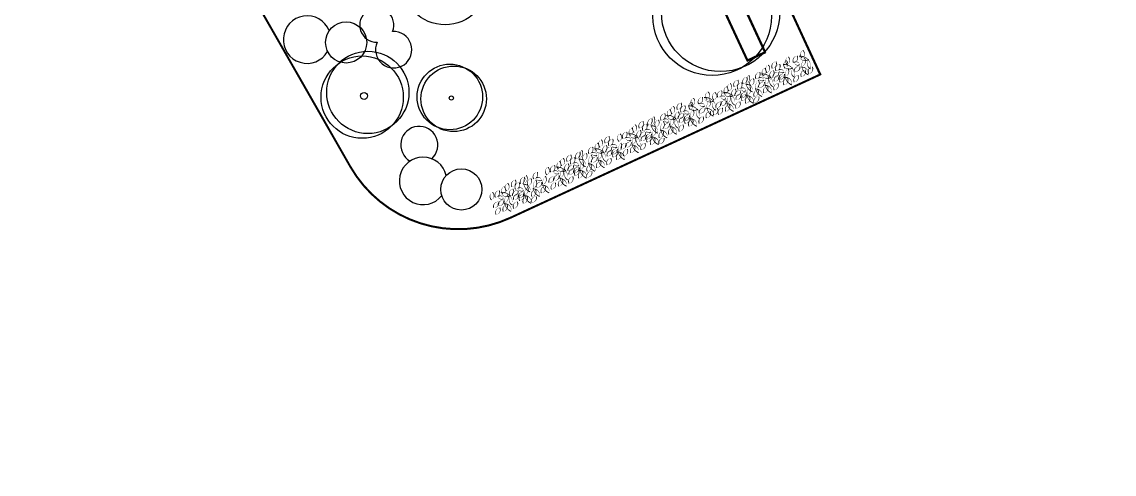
# Model space of a CAD drawing. Header units: metres. Extents: x -183 to 1639, y -350 to 198.
# Drawn here: x 1312.2 to 1366.7, y -47.4 to -24.8 of the extents above; entities that cross this region are included whole.
import ezdxf

# ---------------------------------------------------------------- set-up
doc = ezdxf.new("R2010")
doc.units = ezdxf.units.M
doc.header["$MEASUREMENT"] = 0
for name, color, linetype in [('PODL0$0$HSV_POD', 7, 'Continuous'), ('SRAFY-TERÉN', 252, 'Continuous'), ('zariz.predmety', 203, 'Continuous')]:
    doc.layers.add(name, color=color, linetype=linetype)
picture_1 = doc.add_image_def('image4.jpg', size_in_pixel=(1920, 1200))

msp = doc.modelspace()

# ---------------------------------------------------------------- linework, layer by layer
at = {"linetype": 'Continuous', "lineweight": 0, "const_width": 0.1, "flags": 128}
msp.add_lwpolyline([(1336.027, 7.085), (1352.018, -27.463), (1336.582, -34.594, -0.388879), (1328.594, -32.044), (1315.775, -9.656), (1324.595, 1.918)], format="xyb", close=True, dxfattribs=at)
at = {"layer": 'PODL0$0$HSV_POD'}
for p in [(1336.027, 7.085), (1336.582, -34.594)]:
    msp.add_line(p, (1351.993, -27.475), dxfattribs=at)
at = {"layer": 'PODL0$0$HSV_POD', "const_width": 0.01}
msp.add_lwpolyline([(1319.995, -17.026), (1328.594, -32.044)], dxfattribs=at)
msp.add_lwpolyline([(1328.594, -32.044, 0.388879), (1336.582, -34.594, 0.388879)], format="xyb", dxfattribs=at)
at = {"layer": 'SRAFY-TERÉN'}
for points in [[(1349.307, -26.367), (1346.792, -20.935), (1345.849, -21.372), (1348.363, -26.804)], [(1349.24, -26.343), (1346.768, -21.002), (1345.915, -21.397), (1348.387, -26.738)]]:
    msp.add_lwpolyline(points, close=True, dxfattribs=at)
at = {"layer": 'zariz.predmety', "color": 253, "linetype": 'Continuous', "ltscale": 0.001}
for points in [[(1350.367, -26.973, 0, 0, 0.520567), (1350.367, -26.973, 0, 0.05, 0.520567), (1350.418, -26.587, 0, 0.05, 0.520567), (1350.367, -26.973, 0.05, 0.05, 0)], [(1350.861, -26.536, 0, 0, 0.520567), (1350.861, -26.536, 0, 0.05, 0.520567), (1350.68, -26.88, 0, 0.05, 0.520567), (1350.861, -26.536, 0.05, 0.05, 0)], [(1350.955, -26.561, 0, 0, 0.520567), (1350.955, -26.561, 0, 0.05, 0.520567), (1351.442, -26.715, 0, 0.05, 0.520567), (1351.449, -26.746, 0, 0.05, 0.520567), (1351.532, -27.188, 0, 0.05, 0.520567), (1350.955, -26.561, 0.05, 0.05, 0)], [(1351.099, -26.652, 0, 0, 0.520567), (1351.099, -26.652, 0, 0.05, 0.520567), (1351.15, -26.266, 0, 0.05, 0.520567), (1351.099, -26.652, 0.05, 0.05, 0)], [(1351.42, -27.479, 0, 0, 0.520567), (1351.42, -27.479, 0, 0.05, 0.520567), (1351.071, -27.107, 0, 0.05, 0.520567), (1351.08, -27.076, 0, 0.05, 0.520567), (1351.225, -26.65, 0, 0.05, 0.520567), (1351.42, -27.479, 0.05, 0.05, 0)], [(1349.189, -27.535, 0, 0, 0.520567), (1349.189, -27.535, 0, 0.05, 0.520567), (1349.24, -27.149, 0, 0.05, 0.520567), (1349.189, -27.535, 0.05, 0.05, 0)], [(1349.368, -27.373, 0, 0, 0.520567), (1349.368, -27.373, 0, 0.05, 0.520567), (1349.419, -26.988, 0, 0.05, 0.520567), (1349.368, -27.373, 0.05, 0.05, 0)], [(1349.805, -26.82, 0, 0, 0.520567), (1349.805, -26.82, 0, 0.05, 0.520567), (1349.624, -27.165, 0, 0.05, 0.520567), (1349.805, -26.82, 0.05, 0.05, 0)], [(1349.991, -26.948, 0, 0, 0.520567), (1349.991, -26.948, 0, 0.05, 0.520567), (1349.81, -27.292, 0, 0.05, 0.520567), (1349.991, -26.948, 0.05, 0.05, 0)], [(1349.939, -27.243, 0, 0, 0.520567), (1349.939, -27.243, 0, 0.05, 0.520567), (1350.216, -27.355, 0, 0.05, 0.520567), (1349.939, -27.243, 0.05, 0.05, 0)], [(1350.159, -26.977, 0, 0, 0.520567), (1350.159, -26.977, 0, 0.05, 0.520567), (1350.646, -27.131, 0, 0.05, 0.520567), (1350.653, -27.162, 0, 0.05, 0.520567), (1350.735, -27.604, 0, 0.05, 0.520567), (1350.159, -26.977, 0.05, 0.05, 0)], [(1350.269, -27.158, 0, 0, 0.520567), (1350.269, -27.158, 0, 0.05, 0.520567), (1350.32, -26.772, 0, 0.05, 0.520567), (1350.269, -27.158, 0.05, 0.05, 0)], [(1350.591, -27.985, 0, 0, 0.520567), (1350.591, -27.985, 0, 0.05, 0.520567), (1350.242, -27.612, 0, 0.05, 0.520567), (1350.251, -27.582, 0, 0.05, 0.520567), (1350.395, -27.156, 0, 0.05, 0.520567), (1350.591, -27.985, 0.05, 0.05, 0)], [(1350.713, -27.331, 0, 0, 0.520567), (1350.713, -27.331, 0, 0.05, 0.520567), (1351, -27.068, 0, 0.05, 0.520567), (1350.713, -27.331, 0.05, 0.05, 0)], [(1350.712, -26.865, 0, 0, 0.520567), (1350.712, -26.865, 0, 0.05, 0.520567), (1350.99, -26.976, 0, 0.05, 0.520567), (1350.712, -26.865, 0.05, 0.05, 0)], [(1351.072, -27.579, 0, 0, 0.520567), (1351.072, -27.579, 0, 0.05, 0.520567), (1351.253, -27.235, 0, 0.05, 0.520567), (1351.072, -27.579, 0.05, 0.05, 0)], [(1351.437, -27.426, 0, 0, 0.520567), (1351.437, -27.426, 0, 0.05, 0.520567), (1351.617, -27.082, 0, 0.05, 0.520567), (1351.437, -27.426, 0.05, 0.05, 0)], [(1347.906, -27.736, 0, 0, 0.520567), (1347.906, -27.736, 0, 0.05, 0.520567), (1347.726, -28.081, 0, 0.05, 0.520567), (1347.906, -27.736, 0.05, 0.05, 0)], [(1348.172, -27.937, 0, 0, 0.520567), (1348.172, -27.937, 0, 0.05, 0.520567), (1348.352, -27.592, 0, 0.05, 0.520567), (1348.172, -27.937, 0.05, 0.05, 0)], [(1348.642, -28.333, 0, 0, 0.520567), (1348.642, -28.333, 0, 0.05, 0.520567), (1348.293, -27.96, 0, 0.05, 0.520567), (1348.302, -27.929, 0, 0.05, 0.520567), (1348.447, -27.503, 0, 0.05, 0.520567), (1348.642, -28.333, 0.05, 0.05, 0)], [(1348.676, -27.663, 0, 0, 0.520567), (1348.676, -27.663, 0, 0.05, 0.520567), (1348.539, -28.027, 0, 0.05, 0.520567), (1348.676, -27.663, 0.05, 0.05, 0)], [(1349.116, -28.564, 0, 0, 0.520567), (1349.116, -28.564, 0, 0.05, 0.520567), (1348.767, -28.191, 0, 0.05, 0.520567), (1348.776, -28.161, 0, 0.05, 0.520567), (1348.92, -27.735, 0, 0.05, 0.520567), (1349.116, -28.564, 0.05, 0.05, 0)], [(1348.992, -27.348, 0, 0, 0.520567), (1348.992, -27.348, 0, 0.05, 0.520567), (1348.811, -27.693, 0, 0.05, 0.520567), (1348.992, -27.348, 0.05, 0.05, 0)], [(1348.94, -27.643, 0, 0, 0.520567), (1348.94, -27.643, 0, 0.05, 0.520567), (1349.217, -27.755, 0, 0.05, 0.520567), (1348.94, -27.643, 0.05, 0.05, 0)], [(1349.078, -27.443, 0, 0, 0.520567), (1349.078, -27.443, 0, 0.05, 0.520567), (1349.565, -27.597, 0, 0.05, 0.520567), (1349.571, -27.628, 0, 0.05, 0.520567), (1349.654, -28.071, 0, 0.05, 0.520567), (1349.078, -27.443, 0.05, 0.05, 0)], [(1349.592, -28.385, 0, 0, 0.520567), (1349.592, -28.385, 0, 0.05, 0.520567), (1349.243, -28.013, 0, 0.05, 0.520567), (1349.252, -27.982, 0, 0.05, 0.520567), (1349.396, -27.556, 0, 0.05, 0.520567), (1349.592, -28.385, 0.05, 0.05, 0)], [(1349.675, -27.263, 0, 0, 0.520567), (1349.675, -27.263, 0, 0.05, 0.520567), (1349.538, -27.627, 0, 0.05, 0.520567), (1349.675, -27.263, 0.05, 0.05, 0)], [(1349.658, -27.615, 0, 0, 0.520567), (1349.658, -27.615, 0, 0.05, 0.520567), (1349.944, -27.352, 0, 0.05, 0.520567), (1349.658, -27.615, 0.05, 0.05, 0)], [(1349.97, -27.51, 0, 0, 0.520567), (1349.97, -27.51, 0, 0.05, 0.520567), (1349.718, -27.807, 0, 0.05, 0.520567), (1349.97, -27.51, 0.05, 0.05, 0)], [(1349.939, -27.71, 0, 0, 0.520567), (1349.939, -27.71, 0, 0.05, 0.520567), (1350.226, -27.446, 0, 0.05, 0.520567), (1349.939, -27.71, 0.05, 0.05, 0)], [(1350.017, -27.863, 0, 0, 0.520567), (1350.017, -27.863, 0, 0.05, 0.520567), (1350.197, -27.519, 0, 0.05, 0.520567), (1350.017, -27.863, 0.05, 0.05, 0)], [(1350.202, -27.991, 0, 0, 0.520567), (1350.202, -27.991, 0, 0.05, 0.520567), (1350.383, -27.647, 0, 0.05, 0.520567), (1350.202, -27.991, 0.05, 0.05, 0)], [(1350.718, -27.847, 0, 0, 0.520567), (1350.718, -27.847, 0, 0.05, 0.520567), (1350.899, -27.503, 0, 0.05, 0.520567), (1350.718, -27.847, 0.05, 0.05, 0)], [(1346.37, -28.71, 0, 0, 0.520567), (1346.37, -28.71, 0, 0.05, 0.520567), (1346.421, -28.324, 0, 0.05, 0.520567), (1346.37, -28.71, 0.05, 0.05, 0)], [(1347.093, -28.265, 0, 0, 0.520567), (1347.093, -28.265, 0, 0.05, 0.520567), (1346.912, -28.609, 0, 0.05, 0.520567), (1347.093, -28.265, 0.05, 0.05, 0)], [(1347.29, -28.451, 0, 0, 0.520567), (1347.29, -28.451, 0, 0.05, 0.520567), (1347.341, -28.065, 0, 0.05, 0.520567), (1347.29, -28.451, 0.05, 0.05, 0)], [(1347.469, -28.29, 0, 0, 0.520567), (1347.469, -28.29, 0, 0.05, 0.520567), (1347.52, -27.904, 0, 0.05, 0.520567), (1347.469, -28.29, 0.05, 0.05, 0)], [(1347.776, -28.179, 0, 0, 0.520567), (1347.776, -28.179, 0, 0.05, 0.520567), (1347.639, -28.543, 0, 0.05, 0.520567), (1347.776, -28.179, 0.05, 0.05, 0)], [(1347.759, -28.532, 0, 0, 0.520567), (1347.759, -28.532, 0, 0.05, 0.520567), (1348.045, -28.269, 0, 0.05, 0.520567), (1347.759, -28.532, 0.05, 0.05, 0)], [(1348.092, -27.864, 0, 0, 0.520567), (1348.092, -27.864, 0, 0.05, 0.520567), (1347.911, -28.209, 0, 0.05, 0.520567), (1348.092, -27.864, 0.05, 0.05, 0)], [(1348.04, -28.159, 0, 0, 0.520567), (1348.04, -28.159, 0, 0.05, 0.520567), (1348.317, -28.271, 0, 0.05, 0.520567), (1348.04, -28.159, 0.05, 0.05, 0)], [(1348.692, -28.901, 0, 0, 0.520567), (1348.692, -28.901, 0, 0.05, 0.520567), (1348.343, -28.529, 0, 0.05, 0.520567), (1348.352, -28.498, 0, 0.05, 0.520567), (1348.497, -28.072, 0, 0.05, 0.520567), (1348.692, -28.901, 0.05, 0.05, 0)], [(1348.727, -28.57, 0, 0, 0.520567), (1348.727, -28.57, 0, 0.05, 0.520567), (1348.908, -28.226, 0, 0.05, 0.520567), (1348.727, -28.57, 0.05, 0.05, 0)], [(1348.941, -28.11, 0, 0, 0.520567), (1348.941, -28.11, 0, 0.05, 0.520567), (1349.227, -27.847, 0, 0.05, 0.520567), (1348.941, -28.11, 0.05, 0.05, 0)], [(1349.204, -28.392, 0, 0, 0.520567), (1349.204, -28.392, 0, 0.05, 0.520567), (1349.384, -28.047, 0, 0.05, 0.520567), (1349.204, -28.392, 0.05, 0.05, 0)], [(1349.719, -28.247, 0, 0, 0.520567), (1349.719, -28.247, 0, 0.05, 0.520567), (1349.9, -27.903, 0, 0.05, 0.520567), (1349.719, -28.247, 0.05, 0.05, 0)], [(1345.54, -29.216, 0, 0, 0.520567), (1345.54, -29.216, 0, 0.05, 0.520567), (1345.592, -28.83, 0, 0.05, 0.520567), (1345.54, -29.216, 0.05, 0.05, 0)], [(1345.638, -29.031, 0, 0, 0.520567), (1345.638, -29.031, 0, 0.05, 0.520567), (1345.689, -28.645, 0, 0.05, 0.520567), (1345.638, -29.031, 0.05, 0.05, 0)], [(1346.132, -28.593, 0, 0, 0.520567), (1346.132, -28.593, 0, 0.05, 0.520567), (1345.951, -28.938, 0, 0.05, 0.520567), (1346.132, -28.593, 0.05, 0.05, 0)], [(1346.226, -28.618, 0, 0, 0.520567), (1346.226, -28.618, 0, 0.05, 0.520567), (1346.713, -28.772, 0, 0.05, 0.520567), (1346.72, -28.803, 0, 0.05, 0.520567), (1346.803, -29.246, 0, 0.05, 0.520567), (1346.226, -28.618, 0.05, 0.05, 0)], [(1346.691, -29.537, 0, 0, 0.520567), (1346.691, -29.537, 0, 0.05, 0.520567), (1346.342, -29.164, 0, 0.05, 0.520567), (1346.351, -29.134, 0, 0.05, 0.520567), (1346.496, -28.708, 0, 0.05, 0.520567), (1346.691, -29.537, 0.05, 0.05, 0)], [(1346.715, -28.74, 0, 0, 0.520567), (1346.715, -28.74, 0, 0.05, 0.520567), (1346.766, -28.354, 0, 0.05, 0.520567), (1346.715, -28.74, 0.05, 0.05, 0)], [(1347.073, -28.827, 0, 0, 0.520567), (1347.073, -28.827, 0, 0.05, 0.520567), (1346.821, -29.123, 0, 0.05, 0.520567), (1347.073, -28.827, 0.05, 0.05, 0)], [(1347.042, -29.026, 0, 0, 0.520567), (1347.042, -29.026, 0, 0.05, 0.520567), (1347.328, -28.763, 0, 0.05, 0.520567), (1347.042, -29.026, 0.05, 0.05, 0)], [(1347.041, -28.56, 0, 0, 0.520567), (1347.041, -28.56, 0, 0.05, 0.520567), (1347.318, -28.672, 0, 0.05, 0.520567), (1347.041, -28.56, 0.05, 0.05, 0)], [(1347.179, -28.359, 0, 0, 0.520567), (1347.179, -28.359, 0, 0.05, 0.520567), (1347.666, -28.514, 0, 0.05, 0.520567), (1347.673, -28.544, 0, 0.05, 0.520567), (1347.755, -28.987, 0, 0.05, 0.520567), (1347.179, -28.359, 0.05, 0.05, 0)], [(1347.693, -29.302, 0, 0, 0.520567), (1347.693, -29.302, 0, 0.05, 0.520567), (1347.344, -28.929, 0, 0.05, 0.520567), (1347.353, -28.899, 0, 0.05, 0.520567), (1347.498, -28.472, 0, 0.05, 0.520567), (1347.693, -29.302, 0.05, 0.05, 0)], [(1347.82, -29.164, 0, 0, 0.520567), (1347.82, -29.164, 0, 0.05, 0.520567), (1348.001, -28.819, 0, 0.05, 0.520567), (1347.82, -29.164, 0.05, 0.05, 0)], [(1348.072, -28.427, 0, 0, 0.520567), (1348.072, -28.427, 0, 0.05, 0.520567), (1347.82, -28.723, 0, 0.05, 0.520567), (1348.072, -28.427, 0.05, 0.05, 0)], [(1348.041, -28.626, 0, 0, 0.520567), (1348.041, -28.626, 0, 0.05, 0.520567), (1348.327, -28.363, 0, 0.05, 0.520567), (1348.041, -28.626, 0.05, 0.05, 0)], [(1348.118, -28.78, 0, 0, 0.520567), (1348.118, -28.78, 0, 0.05, 0.520567), (1348.299, -28.435, 0, 0.05, 0.520567), (1348.118, -28.78, 0.05, 0.05, 0)], [(1348.304, -28.908, 0, 0, 0.520567), (1348.304, -28.908, 0, 0.05, 0.520567), (1348.485, -28.563, 0, 0.05, 0.520567), (1348.304, -28.908, 0.05, 0.05, 0)], [(1348.955, -28.567, 0, 0, 0.520567), (1348.955, -28.567, 0, 0.05, 0.520567), (1348.703, -28.863, 0, 0.05, 0.520567), (1348.955, -28.567, 0.05, 0.05, 0)], [(1344.263, -29.406, 0, 0, 0.520567), (1344.263, -29.406, 0, 0.05, 0.520567), (1344.082, -29.751, 0, 0.05, 0.520567), (1344.263, -29.406, 0.05, 0.05, 0)], [(1344.46, -29.592, 0, 0, 0.520567), (1344.46, -29.592, 0, 0.05, 0.520567), (1344.511, -29.207, 0, 0.05, 0.520567), (1344.46, -29.592, 0.05, 0.05, 0)], [(1344.639, -29.431, 0, 0, 0.520567), (1344.639, -29.431, 0, 0.05, 0.520567), (1344.69, -29.046, 0, 0.05, 0.520567), (1344.639, -29.431, 0.05, 0.05, 0)], [(1344.946, -29.321, 0, 0, 0.520567), (1344.946, -29.321, 0, 0.05, 0.520567), (1344.809, -29.685, 0, 0.05, 0.520567), (1344.946, -29.321, 0.05, 0.05, 0)], [(1345.076, -28.878, 0, 0, 0.520567), (1345.076, -28.878, 0, 0.05, 0.520567), (1344.895, -29.222, 0, 0.05, 0.520567), (1345.076, -28.878, 0.05, 0.05, 0)], [(1344.929, -29.673, 0, 0, 0.520567), (1344.929, -29.673, 0, 0.05, 0.520567), (1345.215, -29.41, 0, 0.05, 0.520567), (1344.929, -29.673, 0.05, 0.05, 0)], [(1345.262, -29.006, 0, 0, 0.520567), (1345.262, -29.006, 0, 0.05, 0.520567), (1345.081, -29.35, 0, 0.05, 0.520567), (1345.262, -29.006, 0.05, 0.05, 0)], [(1345.21, -29.301, 0, 0, 0.520567), (1345.21, -29.301, 0, 0.05, 0.520567), (1345.487, -29.413, 0, 0.05, 0.520567), (1345.21, -29.301, 0.05, 0.05, 0)], [(1345.43, -29.035, 0, 0, 0.520567), (1345.43, -29.035, 0, 0.05, 0.520567), (1345.917, -29.189, 0, 0.05, 0.520567), (1345.924, -29.22, 0, 0.05, 0.520567), (1346.006, -29.662, 0, 0.05, 0.520567), (1345.43, -29.035, 0.05, 0.05, 0)], [(1345.862, -30.043, 0, 0, 0.520567), (1345.862, -30.043, 0, 0.05, 0.520567), (1345.513, -29.67, 0, 0.05, 0.520567), (1345.522, -29.64, 0, 0.05, 0.520567), (1345.666, -29.214, 0, 0.05, 0.520567), (1345.862, -30.043, 0.05, 0.05, 0)], [(1345.984, -29.389, 0, 0, 0.520567), (1345.984, -29.389, 0, 0.05, 0.520567), (1346.271, -29.126, 0, 0.05, 0.520567), (1345.984, -29.389, 0.05, 0.05, 0)], [(1345.983, -28.922, 0, 0, 0.520567), (1345.983, -28.922, 0, 0.05, 0.520567), (1346.261, -29.034, 0, 0.05, 0.520567), (1345.983, -28.922, 0.05, 0.05, 0)], [(1346.343, -29.637, 0, 0, 0.520567), (1346.343, -29.637, 0, 0.05, 0.520567), (1346.524, -29.292, 0, 0.05, 0.520567), (1346.343, -29.637, 0.05, 0.05, 0)], [(1346.708, -29.484, 0, 0, 0.520567), (1346.708, -29.484, 0, 0.05, 0.520567), (1346.888, -29.14, 0, 0.05, 0.520567), (1346.708, -29.484, 0.05, 0.05, 0)], [(1346.945, -29.465, 0, 0, 0.520567), (1346.945, -29.465, 0, 0.05, 0.520567), (1347.126, -29.121, 0, 0.05, 0.520567), (1346.945, -29.465, 0.05, 0.05, 0)], [(1347.305, -29.308, 0, 0, 0.520567), (1347.305, -29.308, 0, 0.05, 0.520567), (1347.486, -28.963, 0, 0.05, 0.520567), (1347.305, -29.308, 0.05, 0.05, 0)], [(1343.177, -29.794, 0, 0, 0.520567), (1343.177, -29.794, 0, 0.05, 0.520567), (1342.997, -30.139, 0, 0.05, 0.520567), (1343.177, -29.794, 0.05, 0.05, 0)], [(1343.363, -29.922, 0, 0, 0.520567), (1343.363, -29.922, 0, 0.05, 0.520567), (1343.182, -30.266, 0, 0.05, 0.520567), (1343.363, -29.922, 0.05, 0.05, 0)], [(1343.443, -29.994, 0, 0, 0.520567), (1343.443, -29.994, 0, 0.05, 0.520567), (1343.623, -29.65, 0, 0.05, 0.520567), (1343.443, -29.994, 0.05, 0.05, 0)], [(1343.913, -30.39, 0, 0, 0.520567), (1343.913, -30.39, 0, 0.05, 0.520567), (1343.564, -30.018, 0, 0.05, 0.520567), (1343.573, -29.987, 0, 0.05, 0.520567), (1343.718, -29.561, 0, 0.05, 0.520567), (1343.913, -30.39, 0.05, 0.05, 0)], [(1343.947, -29.721, 0, 0, 0.520567), (1343.947, -29.721, 0, 0.05, 0.520567), (1343.81, -30.085, 0, 0.05, 0.520567), (1343.947, -29.721, 0.05, 0.05, 0)], [(1344.387, -30.622, 0, 0, 0.520567), (1344.387, -30.622, 0, 0.05, 0.520567), (1344.038, -30.249, 0, 0.05, 0.520567), (1344.047, -30.219, 0, 0.05, 0.520567), (1344.191, -29.793, 0, 0.05, 0.520567), (1344.387, -30.622, 0.05, 0.05, 0)], [(1344.212, -30.168, 0, 0, 0.520567), (1344.212, -30.168, 0, 0.05, 0.520567), (1344.498, -29.904, 0, 0.05, 0.520567), (1344.212, -30.168, 0.05, 0.05, 0)], [(1344.211, -29.701, 0, 0, 0.520567), (1344.211, -29.701, 0, 0.05, 0.520567), (1344.488, -29.813, 0, 0.05, 0.520567), (1344.211, -29.701, 0.05, 0.05, 0)], [(1344.349, -29.501, 0, 0, 0.520567), (1344.349, -29.501, 0, 0.05, 0.520567), (1344.836, -29.655, 0, 0.05, 0.520567), (1344.842, -29.686, 0, 0.05, 0.520567), (1344.925, -30.128, 0, 0.05, 0.520567), (1344.349, -29.501, 0.05, 0.05, 0)], [(1344.863, -30.443, 0, 0, 0.520567), (1344.863, -30.443, 0, 0.05, 0.520567), (1344.514, -30.07, 0, 0.05, 0.520567), (1344.523, -30.04, 0, 0.05, 0.520567), (1344.668, -29.614, 0, 0.05, 0.520567), (1344.863, -30.443, 0.05, 0.05, 0)], [(1345.241, -29.568, 0, 0, 0.520567), (1345.241, -29.568, 0, 0.05, 0.520567), (1344.989, -29.864, 0, 0.05, 0.520567), (1345.241, -29.568, 0.05, 0.05, 0)], [(1345.21, -29.767, 0, 0, 0.520567), (1345.21, -29.767, 0, 0.05, 0.520567), (1345.497, -29.504, 0, 0.05, 0.520567), (1345.21, -29.767, 0.05, 0.05, 0)], [(1345.288, -29.921, 0, 0, 0.520567), (1345.288, -29.921, 0, 0.05, 0.520567), (1345.468, -29.577, 0, 0.05, 0.520567), (1345.288, -29.921, 0.05, 0.05, 0)], [(1345.474, -30.049, 0, 0, 0.520567), (1345.474, -30.049, 0, 0.05, 0.520567), (1345.654, -29.705, 0, 0.05, 0.520567), (1345.474, -30.049, 0.05, 0.05, 0)], [(1345.989, -29.905, 0, 0, 0.520567), (1345.989, -29.905, 0, 0.05, 0.520567), (1346.17, -29.56, 0, 0.05, 0.520567), (1345.989, -29.905, 0.05, 0.05, 0)], [(1341.986, -30.798, 0, 0, 0.520567), (1341.986, -30.798, 0, 0.05, 0.520567), (1342.037, -30.412, 0, 0.05, 0.520567), (1341.986, -30.798, 0.05, 0.05, 0)], [(1342.364, -30.322, 0, 0, 0.520567), (1342.364, -30.322, 0, 0.05, 0.520567), (1342.183, -30.667, 0, 0.05, 0.520567), (1342.364, -30.322, 0.05, 0.05, 0)], [(1342.45, -30.417, 0, 0, 0.520567), (1342.45, -30.417, 0, 0.05, 0.520567), (1342.937, -30.571, 0, 0.05, 0.520567), (1342.944, -30.602, 0, 0.05, 0.520567), (1343.027, -31.045, 0, 0.05, 0.520567), (1342.45, -30.417, 0.05, 0.05, 0)], [(1342.561, -30.509, 0, 0, 0.520567), (1342.561, -30.509, 0, 0.05, 0.520567), (1342.612, -30.123, 0, 0.05, 0.520567), (1342.561, -30.509, 0.05, 0.05, 0)], [(1342.74, -30.347, 0, 0, 0.520567), (1342.74, -30.347, 0, 0.05, 0.520567), (1342.791, -29.962, 0, 0.05, 0.520567), (1342.74, -30.347, 0.05, 0.05, 0)], [(1343.047, -30.237, 0, 0, 0.520567), (1343.047, -30.237, 0, 0.05, 0.520567), (1342.91, -30.601, 0, 0.05, 0.520567), (1343.047, -30.237, 0.05, 0.05, 0)], [(1343.03, -30.589, 0, 0, 0.520567), (1343.03, -30.589, 0, 0.05, 0.520567), (1343.316, -30.326, 0, 0.05, 0.520567), (1343.03, -30.589, 0.05, 0.05, 0)], [(1343.343, -30.484, 0, 0, 0.520567), (1343.343, -30.484, 0, 0.05, 0.520567), (1343.091, -30.781, 0, 0.05, 0.520567), (1343.343, -30.484, 0.05, 0.05, 0)], [(1343.312, -30.684, 0, 0, 0.520567), (1343.312, -30.684, 0, 0.05, 0.520567), (1343.598, -30.42, 0, 0.05, 0.520567), (1343.312, -30.684, 0.05, 0.05, 0)], [(1343.311, -30.217, 0, 0, 0.520567), (1343.311, -30.217, 0, 0.05, 0.520567), (1343.588, -30.329, 0, 0.05, 0.520567), (1343.311, -30.217, 0.05, 0.05, 0)], [(1343.389, -30.837, 0, 0, 0.520567), (1343.389, -30.837, 0, 0.05, 0.520567), (1343.57, -30.493, 0, 0.05, 0.520567), (1343.389, -30.837, 0.05, 0.05, 0)], [(1343.963, -30.959, 0, 0, 0.520567), (1343.963, -30.959, 0, 0.05, 0.520567), (1343.614, -30.586, 0, 0.05, 0.520567), (1343.623, -30.556, 0, 0.05, 0.520567), (1343.768, -30.13, 0, 0.05, 0.520567), (1343.963, -30.959, 0.05, 0.05, 0)], [(1343.998, -30.628, 0, 0, 0.520567), (1343.998, -30.628, 0, 0.05, 0.520567), (1344.179, -30.284, 0, 0.05, 0.520567), (1343.998, -30.628, 0.05, 0.05, 0)], [(1344.475, -30.449, 0, 0, 0.520567), (1344.475, -30.449, 0, 0.05, 0.520567), (1344.655, -30.105, 0, 0.05, 0.520567), (1344.475, -30.449, 0.05, 0.05, 0)], [(1344.99, -30.305, 0, 0, 0.520567), (1344.99, -30.305, 0, 0.05, 0.520567), (1345.171, -29.961, 0, 0.05, 0.520567), (1344.99, -30.305, 0.05, 0.05, 0)], [(1340.866, -31.257, 0, 0, 0.520567), (1340.866, -31.257, 0, 0.05, 0.520567), (1340.917, -30.871, 0, 0.05, 0.520567), (1340.866, -31.257, 0.05, 0.05, 0)], [(1341.045, -31.096, 0, 0, 0.520567), (1341.045, -31.096, 0, 0.05, 0.520567), (1341.096, -30.71, 0, 0.05, 0.520567), (1341.045, -31.096, 0.05, 0.05, 0)], [(1341.351, -30.985, 0, 0, 0.520567), (1341.351, -30.985, 0, 0.05, 0.520567), (1341.214, -31.349, 0, 0.05, 0.520567), (1341.351, -30.985, 0.05, 0.05, 0)], [(1341.482, -30.542, 0, 0, 0.520567), (1341.482, -30.542, 0, 0.05, 0.520567), (1341.301, -30.887, 0, 0.05, 0.520567), (1341.482, -30.542, 0.05, 0.05, 0)], [(1341.668, -30.67, 0, 0, 0.520567), (1341.668, -30.67, 0, 0.05, 0.520567), (1341.487, -31.015, 0, 0.05, 0.520567), (1341.668, -30.67, 0.05, 0.05, 0)], [(1341.616, -30.965, 0, 0, 0.520567), (1341.616, -30.965, 0, 0.05, 0.520567), (1341.893, -31.077, 0, 0.05, 0.520567), (1341.616, -30.965, 0.05, 0.05, 0)], [(1342.268, -31.707, 0, 0, 0.520567), (1342.268, -31.707, 0, 0.05, 0.520567), (1341.919, -31.334, 0, 0.05, 0.520567), (1341.928, -31.304, 0, 0.05, 0.520567), (1342.072, -30.878, 0, 0.05, 0.520567), (1342.268, -31.707, 0.05, 0.05, 0)], [(1342.344, -30.885, 0, 0, 0.520567), (1342.344, -30.885, 0, 0.05, 0.520567), (1342.092, -31.181, 0, 0.05, 0.520567), (1342.344, -30.885, 0.05, 0.05, 0)], [(1342.313, -31.084, 0, 0, 0.520567), (1342.313, -31.084, 0, 0.05, 0.520567), (1342.599, -30.821, 0, 0.05, 0.520567), (1342.313, -31.084, 0.05, 0.05, 0)], [(1342.312, -30.617, 0, 0, 0.520567), (1342.312, -30.617, 0, 0.05, 0.520567), (1342.589, -30.729, 0, 0.05, 0.520567), (1342.312, -30.617, 0.05, 0.05, 0)], [(1342.576, -31.366, 0, 0, 0.520567), (1342.576, -31.366, 0, 0.05, 0.520567), (1342.757, -31.021, 0, 0.05, 0.520567), (1342.576, -31.366, 0.05, 0.05, 0)], [(1342.964, -31.359, 0, 0, 0.520567), (1342.964, -31.359, 0, 0.05, 0.520567), (1342.615, -30.987, 0, 0.05, 0.520567), (1342.624, -30.956, 0, 0.05, 0.520567), (1342.769, -30.53, 0, 0.05, 0.520567), (1342.964, -31.359, 0.05, 0.05, 0)], [(1343.091, -31.221, 0, 0, 0.520567), (1343.091, -31.221, 0, 0.05, 0.520567), (1343.272, -30.877, 0, 0.05, 0.520567), (1343.091, -31.221, 0.05, 0.05, 0)], [(1343.575, -30.965, 0, 0, 0.520567), (1343.575, -30.965, 0, 0.05, 0.520567), (1343.756, -30.621, 0, 0.05, 0.520567), (1343.575, -30.965, 0.05, 0.05, 0)], [(1344.226, -30.625, 0, 0, 0.520567), (1344.226, -30.625, 0, 0.05, 0.520567), (1343.975, -30.921, 0, 0.05, 0.520567), (1344.226, -30.625, 0.05, 0.05, 0)], [(1339.583, -31.459, 0, 0, 0.520567), (1339.583, -31.459, 0, 0.05, 0.520567), (1339.402, -31.803, 0, 0.05, 0.520567), (1339.583, -31.459, 0.05, 0.05, 0)], [(1339.769, -31.586, 0, 0, 0.520567), (1339.769, -31.586, 0, 0.05, 0.520567), (1339.588, -31.931, 0, 0.05, 0.520567), (1339.769, -31.586, 0.05, 0.05, 0)], [(1339.849, -31.659, 0, 0, 0.520567), (1339.849, -31.659, 0, 0.05, 0.520567), (1340.029, -31.314, 0, 0.05, 0.520567), (1339.849, -31.659, 0.05, 0.05, 0)], [(1340.319, -32.055, 0, 0, 0.520567), (1340.319, -32.055, 0, 0.05, 0.520567), (1339.97, -31.682, 0, 0.05, 0.520567), (1339.979, -31.652, 0, 0.05, 0.520567), (1340.124, -31.225, 0, 0.05, 0.520567), (1340.319, -32.055, 0.05, 0.05, 0)], [(1340.353, -31.385, 0, 0, 0.520567), (1340.353, -31.385, 0, 0.05, 0.520567), (1340.216, -31.75, 0, 0.05, 0.520567), (1340.353, -31.385, 0.05, 0.05, 0)], [(1340.793, -32.286, 0, 0, 0.520567), (1340.793, -32.286, 0, 0.05, 0.520567), (1340.443, -31.913, 0, 0.05, 0.520567), (1340.453, -31.883, 0, 0.05, 0.520567), (1340.597, -31.457, 0, 0.05, 0.520567), (1340.793, -32.286, 0.05, 0.05, 0)], [(1340.669, -31.07, 0, 0, 0.520567), (1340.669, -31.07, 0, 0.05, 0.520567), (1340.488, -31.415, 0, 0.05, 0.520567), (1340.669, -31.07, 0.05, 0.05, 0)], [(1340.617, -31.832, 0, 0, 0.520567), (1340.617, -31.832, 0, 0.05, 0.520567), (1340.904, -31.569, 0, 0.05, 0.520567), (1340.617, -31.832, 0.05, 0.05, 0)], [(1340.617, -31.366, 0, 0, 0.520567), (1340.617, -31.366, 0, 0.05, 0.520567), (1340.894, -31.477, 0, 0.05, 0.520567), (1340.617, -31.366, 0.05, 0.05, 0)], [(1340.754, -31.165, 0, 0, 0.520567), (1340.754, -31.165, 0, 0.05, 0.520567), (1341.241, -31.319, 0, 0.05, 0.520567), (1341.248, -31.35, 0, 0.05, 0.520567), (1341.331, -31.793, 0, 0.05, 0.520567), (1340.754, -31.165, 0.05, 0.05, 0)], [(1341.269, -32.108, 0, 0, 0.520567), (1341.269, -32.108, 0, 0.05, 0.520567), (1340.92, -31.735, 0, 0.05, 0.520567), (1340.929, -31.705, 0, 0.05, 0.520567), (1341.073, -31.278, 0, 0.05, 0.520567), (1341.269, -32.108, 0.05, 0.05, 0)], [(1341.334, -31.338, 0, 0, 0.520567), (1341.334, -31.338, 0, 0.05, 0.520567), (1341.621, -31.074, 0, 0.05, 0.520567), (1341.334, -31.338, 0.05, 0.05, 0)], [(1341.647, -31.232, 0, 0, 0.520567), (1341.647, -31.232, 0, 0.05, 0.520567), (1341.395, -31.529, 0, 0.05, 0.520567), (1341.647, -31.232, 0.05, 0.05, 0)], [(1341.616, -31.432, 0, 0, 0.520567), (1341.616, -31.432, 0, 0.05, 0.520567), (1341.903, -31.168, 0, 0.05, 0.520567), (1341.616, -31.432, 0.05, 0.05, 0)], [(1341.694, -31.586, 0, 0, 0.520567), (1341.694, -31.586, 0, 0.05, 0.520567), (1341.874, -31.241, 0, 0.05, 0.520567), (1341.694, -31.586, 0.05, 0.05, 0)], [(1341.879, -31.713, 0, 0, 0.520567), (1341.879, -31.713, 0, 0.05, 0.520567), (1342.06, -31.369, 0, 0.05, 0.520567), (1341.879, -31.713, 0.05, 0.05, 0)], [(1342.216, -31.523, 0, 0, 0.520567), (1342.216, -31.523, 0, 0.05, 0.520567), (1342.397, -31.178, 0, 0.05, 0.520567), (1342.216, -31.523, 0.05, 0.05, 0)], [(1338.392, -32.462, 0, 0, 0.520567), (1338.392, -32.462, 0, 0.05, 0.520567), (1338.443, -32.076, 0, 0.05, 0.520567), (1338.392, -32.462, 0.05, 0.05, 0)], [(1338.77, -31.987, 0, 0, 0.520567), (1338.77, -31.987, 0, 0.05, 0.520567), (1338.589, -32.331, 0, 0.05, 0.520567), (1338.77, -31.987, 0.05, 0.05, 0)], [(1338.856, -32.082, 0, 0, 0.520567), (1338.856, -32.082, 0, 0.05, 0.520567), (1339.343, -32.236, 0, 0.05, 0.520567), (1339.35, -32.267, 0, 0.05, 0.520567), (1339.432, -32.709, 0, 0.05, 0.520567), (1338.856, -32.082, 0.05, 0.05, 0)], [(1338.967, -32.173, 0, 0, 0.520567), (1338.967, -32.173, 0, 0.05, 0.520567), (1339.018, -31.787, 0, 0.05, 0.520567), (1338.967, -32.173, 0.05, 0.05, 0)], [(1339.146, -32.012, 0, 0, 0.520567), (1339.146, -32.012, 0, 0.05, 0.520567), (1339.197, -31.626, 0, 0.05, 0.520567), (1339.146, -32.012, 0.05, 0.05, 0)], [(1339.453, -31.901, 0, 0, 0.520567), (1339.453, -31.901, 0, 0.05, 0.520567), (1339.316, -32.265, 0, 0.05, 0.520567), (1339.453, -31.901, 0.05, 0.05, 0)], [(1339.436, -32.254, 0, 0, 0.520567), (1339.436, -32.254, 0, 0.05, 0.520567), (1339.722, -31.991, 0, 0.05, 0.520567), (1339.436, -32.254, 0.05, 0.05, 0)], [(1339.718, -32.348, 0, 0, 0.520567), (1339.718, -32.348, 0, 0.05, 0.520567), (1340.004, -32.085, 0, 0.05, 0.520567), (1339.718, -32.348, 0.05, 0.05, 0)], [(1339.717, -31.881, 0, 0, 0.520567), (1339.717, -31.881, 0, 0.05, 0.520567), (1339.994, -31.993, 0, 0.05, 0.520567), (1339.717, -31.881, 0.05, 0.05, 0)], [(1340.369, -32.624, 0, 0, 0.520567), (1340.369, -32.624, 0, 0.05, 0.520567), (1340.02, -32.251, 0, 0.05, 0.520567), (1340.029, -32.22, 0, 0.05, 0.520567), (1340.174, -31.794, 0, 0.05, 0.520567), (1340.369, -32.624, 0.05, 0.05, 0)], [(1340.404, -32.292, 0, 0, 0.520567), (1340.404, -32.292, 0, 0.05, 0.520567), (1340.585, -31.948, 0, 0.05, 0.520567), (1340.404, -32.292, 0.05, 0.05, 0)], [(1340.88, -32.114, 0, 0, 0.520567), (1340.88, -32.114, 0, 0.05, 0.520567), (1341.061, -31.769, 0, 0.05, 0.520567), (1340.88, -32.114, 0.05, 0.05, 0)], [(1341.396, -31.97, 0, 0, 0.520567), (1341.396, -31.97, 0, 0.05, 0.520567), (1341.576, -31.625, 0, 0.05, 0.520567), (1341.396, -31.97, 0.05, 0.05, 0)], [(1337.089, -32.91, 0, 0, 0.520567), (1337.089, -32.91, 0, 0.05, 0.520567), (1337.269, -32.565, 0, 0.05, 0.520567), (1337.089, -32.91, 0.05, 0.05, 0)], [(1337.559, -33.306, 0, 0, 0.520567), (1337.559, -33.306, 0, 0.05, 0.520567), (1337.21, -32.933, 0, 0.05, 0.520567), (1337.219, -32.903, 0, 0.05, 0.520567), (1337.364, -32.477, 0, 0.05, 0.520567), (1337.559, -33.306, 0.05, 0.05, 0)], [(1337.593, -32.637, 0, 0, 0.520567), (1337.593, -32.637, 0, 0.05, 0.520567), (1337.456, -33.001, 0, 0.05, 0.520567), (1337.593, -32.637, 0.05, 0.05, 0)], [(1337.909, -32.322, 0, 0, 0.520567), (1337.909, -32.322, 0, 0.05, 0.520567), (1337.728, -32.666, 0, 0.05, 0.520567), (1337.909, -32.322, 0.05, 0.05, 0)], [(1337.857, -32.617, 0, 0, 0.520567), (1337.857, -32.617, 0, 0.05, 0.520567), (1338.134, -32.729, 0, 0.05, 0.520567), (1337.857, -32.617, 0.05, 0.05, 0)], [(1338.509, -33.359, 0, 0, 0.520567), (1338.509, -33.359, 0, 0.05, 0.520567), (1338.16, -32.986, 0, 0.05, 0.520567), (1338.169, -32.956, 0, 0.05, 0.520567), (1338.314, -32.53, 0, 0.05, 0.520567), (1338.509, -33.359, 0.05, 0.05, 0)], [(1338.75, -32.549, 0, 0, 0.520567), (1338.75, -32.549, 0, 0.05, 0.520567), (1338.498, -32.845, 0, 0.05, 0.520567), (1338.75, -32.549, 0.05, 0.05, 0)], [(1338.719, -32.748, 0, 0, 0.520567), (1338.719, -32.748, 0, 0.05, 0.520567), (1339.005, -32.485, 0, 0.05, 0.520567), (1338.719, -32.748, 0.05, 0.05, 0)], [(1338.718, -32.282, 0, 0, 0.520567), (1338.718, -32.282, 0, 0.05, 0.520567), (1338.995, -32.394, 0, 0.05, 0.520567), (1338.718, -32.282, 0.05, 0.05, 0)], [(1339.37, -33.024, 0, 0, 0.520567), (1339.37, -33.024, 0, 0.05, 0.520567), (1339.021, -32.651, 0, 0.05, 0.520567), (1339.03, -32.621, 0, 0.05, 0.520567), (1339.175, -32.195, 0, 0.05, 0.520567), (1339.37, -33.024, 0.05, 0.05, 0)], [(1339.497, -32.886, 0, 0, 0.520567), (1339.497, -32.886, 0, 0.05, 0.520567), (1339.678, -32.541, 0, 0.05, 0.520567), (1339.497, -32.886, 0.05, 0.05, 0)], [(1339.749, -32.149, 0, 0, 0.520567), (1339.749, -32.149, 0, 0.05, 0.520567), (1339.497, -32.445, 0, 0.05, 0.520567), (1339.749, -32.149, 0.05, 0.05, 0)], [(1339.795, -32.502, 0, 0, 0.520567), (1339.795, -32.502, 0, 0.05, 0.520567), (1339.976, -32.157, 0, 0.05, 0.520567), (1339.795, -32.502, 0.05, 0.05, 0)], [(1339.981, -32.63, 0, 0, 0.520567), (1339.981, -32.63, 0, 0.05, 0.520567), (1340.161, -32.285, 0, 0.05, 0.520567), (1339.981, -32.63, 0.05, 0.05, 0)], [(1340.632, -32.289, 0, 0, 0.520567), (1340.632, -32.289, 0, 0.05, 0.520567), (1340.38, -32.585, 0, 0.05, 0.520567), (1340.632, -32.289, 0.05, 0.05, 0)], [(1336.207, -33.424, 0, 0, 0.520567), (1336.207, -33.424, 0, 0.05, 0.520567), (1336.258, -33.039, 0, 0.05, 0.520567), (1336.207, -33.424, 0.05, 0.05, 0)], [(1336.386, -33.263, 0, 0, 0.520567), (1336.386, -33.263, 0, 0.05, 0.520567), (1336.437, -32.877, 0, 0.05, 0.520567), (1336.386, -33.263, 0.05, 0.05, 0)], [(1336.693, -33.153, 0, 0, 0.520567), (1336.693, -33.153, 0, 0.05, 0.520567), (1336.556, -33.517, 0, 0.05, 0.520567), (1336.693, -33.153, 0.05, 0.05, 0)], [(1336.823, -32.71, 0, 0, 0.520567), (1336.823, -32.71, 0, 0.05, 0.520567), (1336.643, -33.054, 0, 0.05, 0.520567), (1336.823, -32.71, 0.05, 0.05, 0)], [(1337.009, -32.838, 0, 0, 0.520567), (1337.009, -32.838, 0, 0.05, 0.520567), (1336.828, -33.182, 0, 0.05, 0.520567), (1337.009, -32.838, 0.05, 0.05, 0)], [(1336.957, -33.133, 0, 0, 0.520567), (1336.957, -33.133, 0, 0.05, 0.520567), (1337.234, -33.245, 0, 0.05, 0.520567), (1336.957, -33.133, 0.05, 0.05, 0)], [(1337.609, -33.875, 0, 0, 0.520567), (1337.609, -33.875, 0, 0.05, 0.520567), (1337.26, -33.502, 0, 0.05, 0.520567), (1337.269, -33.472, 0, 0.05, 0.520567), (1337.414, -33.046, 0, 0.05, 0.520567), (1337.609, -33.875, 0.05, 0.05, 0)], [(1337.644, -33.544, 0, 0, 0.520567), (1337.644, -33.544, 0, 0.05, 0.520567), (1337.825, -33.199, 0, 0.05, 0.520567), (1337.644, -33.544, 0.05, 0.05, 0)], [(1338.033, -33.538, 0, 0, 0.520567), (1338.033, -33.538, 0, 0.05, 0.520567), (1337.684, -33.165, 0, 0.05, 0.520567), (1337.693, -33.134, 0, 0.05, 0.520567), (1337.837, -32.708, 0, 0.05, 0.520567), (1338.033, -33.538, 0.05, 0.05, 0)], [(1337.858, -33.083, 0, 0, 0.520567), (1337.858, -33.083, 0, 0.05, 0.520567), (1338.144, -32.82, 0, 0.05, 0.520567), (1337.858, -33.083, 0.05, 0.05, 0)], [(1338.121, -33.365, 0, 0, 0.520567), (1338.121, -33.365, 0, 0.05, 0.520567), (1338.301, -33.021, 0, 0.05, 0.520567), (1338.121, -33.365, 0.05, 0.05, 0)], [(1338.622, -33.187, 0, 0, 0.520567), (1338.622, -33.187, 0, 0.05, 0.520567), (1338.802, -32.843, 0, 0.05, 0.520567), (1338.622, -33.187, 0.05, 0.05, 0)], [(1338.982, -33.03, 0, 0, 0.520567), (1338.982, -33.03, 0, 0.05, 0.520567), (1339.163, -32.686, 0, 0.05, 0.520567), (1338.982, -33.03, 0.05, 0.05, 0)], [(1335.632, -33.713, 0, 0, 0.520567), (1335.632, -33.713, 0, 0.05, 0.520567), (1335.683, -33.328, 0, 0.05, 0.520567), (1335.632, -33.713, 0.05, 0.05, 0)], [(1336.01, -33.238, 0, 0, 0.520567), (1336.01, -33.238, 0, 0.05, 0.520567), (1335.829, -33.582, 0, 0.05, 0.520567), (1336.01, -33.238, 0.05, 0.05, 0)], [(1335.959, -34, 0, 0, 0.520567), (1335.959, -34, 0, 0.05, 0.520567), (1336.245, -33.736, 0, 0.05, 0.520567), (1335.959, -34, 0.05, 0.05, 0)], [(1335.958, -33.533, 0, 0, 0.520567), (1335.958, -33.533, 0, 0.05, 0.520567), (1336.235, -33.645, 0, 0.05, 0.520567), (1335.958, -33.533, 0.05, 0.05, 0)], [(1336.096, -33.333, 0, 0, 0.520567), (1336.096, -33.333, 0, 0.05, 0.520567), (1336.583, -33.487, 0, 0.05, 0.520567), (1336.59, -33.518, 0, 0.05, 0.520567), (1336.673, -33.96, 0, 0.05, 0.520567), (1336.096, -33.333, 0.05, 0.05, 0)], [(1336.61, -34.275, 0, 0, 0.520567), (1336.61, -34.275, 0, 0.05, 0.520567), (1336.261, -33.902, 0, 0.05, 0.520567), (1336.27, -33.872, 0, 0.05, 0.520567), (1336.415, -33.446, 0, 0.05, 0.520567), (1336.61, -34.275, 0.05, 0.05, 0)], [(1336.676, -33.505, 0, 0, 0.520567), (1336.676, -33.505, 0, 0.05, 0.520567), (1336.962, -33.242, 0, 0.05, 0.520567), (1336.676, -33.505, 0.05, 0.05, 0)], [(1336.989, -33.4, 0, 0, 0.520567), (1336.989, -33.4, 0, 0.05, 0.520567), (1336.737, -33.696, 0, 0.05, 0.520567), (1336.989, -33.4, 0.05, 0.05, 0)], [(1336.958, -33.599, 0, 0, 0.520567), (1336.958, -33.599, 0, 0.05, 0.520567), (1337.244, -33.336, 0, 0.05, 0.520567), (1336.958, -33.599, 0.05, 0.05, 0)], [(1337.035, -33.753, 0, 0, 0.520567), (1337.035, -33.753, 0, 0.05, 0.520567), (1337.216, -33.409, 0, 0.05, 0.520567), (1337.035, -33.753, 0.05, 0.05, 0)], [(1337.221, -33.881, 0, 0, 0.520567), (1337.221, -33.881, 0, 0.05, 0.520567), (1337.402, -33.536, 0, 0.05, 0.520567), (1337.221, -33.881, 0.05, 0.05, 0)], [(1337.872, -33.54, 0, 0, 0.520567), (1337.872, -33.54, 0, 0.05, 0.520567), (1337.621, -33.837, 0, 0.05, 0.520567), (1337.872, -33.54, 0.05, 0.05, 0)], [(1335.99, -33.8, 0, 0, 0.520567), (1335.99, -33.8, 0, 0.05, 0.520567), (1335.738, -34.097, 0, 0.05, 0.520567), (1335.99, -33.8, 0.05, 0.05, 0)], [(1335.862, -34.439, 0, 0, 0.520567), (1335.862, -34.439, 0, 0.05, 0.520567), (1336.043, -34.094, 0, 0.05, 0.520567), (1335.862, -34.439, 0.05, 0.05, 0)], [(1336.222, -34.281, 0, 0, 0.520567), (1336.222, -34.281, 0, 0.05, 0.520567), (1336.403, -33.937, 0, 0.05, 0.520567), (1336.222, -34.281, 0.05, 0.05, 0)], [(1336.737, -34.137, 0, 0, 0.520567), (1336.737, -34.137, 0, 0.05, 0.520567), (1336.918, -33.793, 0, 0.05, 0.520567), (1336.737, -34.137, 0.05, 0.05, 0)]]:
    msp.add_lwpolyline(points, format="xyseb", close=True, dxfattribs=at)
for centre, radius in [((1333.322, -22.84), 2.157), ((1346.627, -24.567), 2.95), ((1347.047, -24.372), 2.95), ((1328.391, -25.873), 1.025), ((1329.19, -28.594), 2.049), ((1329.47, -28.356), 2.049), ((1333.557, -28.581), 1.632), ((1333.749, -28.677), 1.632), ((1329.281, -28.535), 0.173), ((1333.632, -28.638), 0.105), ((1334.13, -33.188), 1.025)]:
    msp.add_circle(centre, radius, dxfattribs=at)
for centre, radius, start, end in [((1329.917, -25.01), 0.851, 337.9563, 271.2292), ((1326.444, -25.73), 1.183, 21.5364, 330.0759), ((1330.76, -26.233), 0.905, 155.7463, 93.4391), ((1332.035, -30.97), 0.925, 311.8412, 240.2204), ((1332.224, -32.762), 1.183, 13.1247, 321.6643)]:
    msp.add_arc(centre, radius, start, end, dxfattribs=at)

# ---------------------------------------------------------------- pictures from other files: only their frames are drawn
at = {"linetype": 'Continuous', "lineweight": 0}
image = msp.add_image(picture_1, insert=(964.664, -223.51), size_in_units=(674.116, 421.322), dxfattribs=at)
image.dxf.flags = 7

doc.saveas('drawing.dxf')
